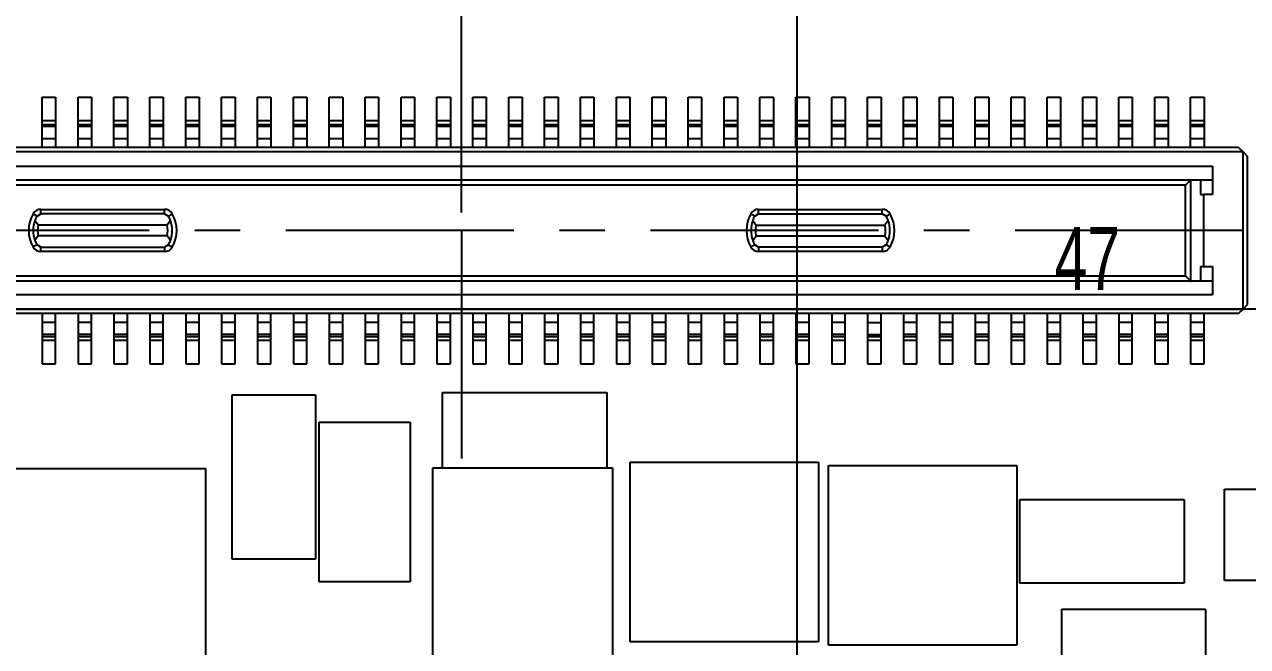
# Model space of a CAD drawing. Extents: x 5 to 415, y 3 to 292.
# Drawn here: x 200.3 to 268.4, y 192.8 to 227.4 of the extents above; entities that cross this region are included whole.
import ezdxf
from ezdxf.enums import TextEntityAlignment as Align

# ---------------------------------------------------------------- set-up
doc = ezdxf.new("R2010")
doc.units = 0
doc.linetypes.add('CENTERX2', pattern=[20.32, 12.7, -2.54, 2.54, -2.54])
doc.layers.get('0').update_dxf_attribs({"linetype": 'CONTINUOUS'})
doc.dimstyles.new('SLDDIMSTYLE2', dxfattribs={"dimtxt": 3.5, "dimasz": 3.302, "dimexe": 0, "dimexo": 0.0625, "dimgap": 0.875, "dimtad": 1, "dimlfac": 0.2, "dimrnd": 1e-09, "dimzin": 12, "dimsah": 1, "dimcen": 0.09, "dimazin": 3, "dimtol": 1, "dimtp": 0.025, "dimtm": 0.025, "dimtfac": 1, "dimtofl": 0, "dimtmove": 0, "dimatfit": 3})
doc.dimstyles.new('SLDDIMSTYLE3', dxfattribs={"dimtxt": 3.5, "dimasz": 3.302, "dimexe": 0, "dimexo": 0.0625, "dimgap": 0.875, "dimtad": 1, "dimlfac": 0.2, "dimrnd": 1e-09, "dimzin": 12, "dimsah": 1, "dimcen": 0.09, "dimazin": 3, "dimtfac": 1, "dimtofl": 0, "dimtmove": 0, "dimatfit": 3})
doc.dimstyles.new('SLDDIMSTYLE4', dxfattribs={"dimtxt": 3.5, "dimasz": 3.302, "dimexe": 0, "dimexo": 0.0625, "dimgap": 0.875, "dimtad": 1, "dimlfac": 0.2, "dimrnd": 1e-09, "dimzin": 4, "dimsah": 1, "dimcen": 0.09, "dimazin": 3, "dimtfac": 1, "dimtofl": 0, "dimtmove": 0, "dimatfit": 3})

# ---------------------------------------------------------------- blocks, each defined once
blk = doc.blocks.new('_D_4')
at = {"color": 7, "linetype": 'CONTINUOUS'}
for p, q in [((224.624, 216.933), (224.624, 239.599)), ((243.329, 129.159), (243.329, 239.599)), ((243.329, 238.599), (224.624, 238.599)), ((243.329, 238.599), (270.342, 238.599))]:
    blk.add_line(p, q, dxfattribs=at)
for points in [[(224.624, 238.599), (227.926, 238.091), (227.926, 239.107)], [(243.329, 238.599), (240.027, 239.107), (240.027, 238.091)]]:
    blk.add_solid(points, dxfattribs=at)
at = {"color": 7, "linetype": 'CONTINUOUS', "width": 0.7}
for s, height, p in [('0.025', 1.75, (264.523, 241.321, 0.5)), ('3.741', 3.5, (250.178, 238.599, 0.5)), ('+', 1.75, (263.109, 241.321, 0.5)), ('0.025', 1.75, (264.523, 239.058, 0.5)), ('-', 1.75, (263.428, 239.058, 0.5))]:
    blk.add_text(s, height=height, dxfattribs=at).set_placement(p, align=Align.BOTTOM_LEFT)
blk = doc.blocks.new('_D_5')
at = {"color": 7, "linetype": 'CONTINUOUS'}
blk.add_line((139.329, 211.574), (374.329, 211.574), dxfattribs=at)
for points in [[(139.329, 211.574), (142.631, 211.066), (142.631, 212.082)], [(374.329, 211.574), (371.027, 212.082), (371.027, 211.066)]]:
    blk.add_solid(points, dxfattribs=at)
at = {"color": 7, "linetype": 'CONTINUOUS', "width": 0.7}
blk.add_text('47', height=3.5, dxfattribs=at).set_placement((257.674, 211.574, 185.318), align=Align.BOTTOM_LEFT)
blk = doc.blocks.new('_D_9')
at = {"color": 7, "linetype": 'CONTINUOUS'}
for p, q in [((150.329, 225.683), (150.329, 255.77)), ((363.829, 94.183), (363.829, 255.77)), ((150.329, 254.77), (363.829, 254.77))]:
    blk.add_line(p, q, dxfattribs=at)
for points in [[(150.329, 254.77), (153.631, 254.262), (153.631, 255.278)], [(363.829, 254.77), (360.527, 255.278), (360.527, 254.262)]]:
    blk.add_solid(points, dxfattribs=at)
at = {"color": 7, "linetype": 'CONTINUOUS', "width": 0.7}
blk.add_text('42.70', height=3.5, dxfattribs=at).set_placement((251.813, 254.77, 185.318), align=Align.BOTTOM_LEFT)
blk = doc.blocks.new('_D_10')
at = {"color": 7, "linetype": 'CONTINUOUS'}
for p, q in [((151.329, 224.683), (182.411, 224.683)), ((181.411, 224.683), (181.411, 93.183)), ((362.829, 93.183), (180.411, 93.183))]:
    blk.add_line(p, q, dxfattribs=at)
for points in [[(181.411, 224.683), (180.903, 221.381), (181.919, 221.381)], [(181.411, 93.183), (181.919, 96.485), (180.903, 96.485)]]:
    blk.add_solid(points, dxfattribs=at)
at = {"color": 7, "linetype": 'CONTINUOUS', "width": 0.7}
blk.add_text('26.30', height=3.5, rotation=90, dxfattribs=at).set_placement((181.411, 154.646, 185.318), align=Align.BOTTOM_LEFT)

msp = doc.modelspace()

# ---------------------------------------------------------------- linework, layer by layer
at = {"color": 7, "linetype": 'CONTINUOUS'}
for p, q in [((201.249, 223.358), (201.999, 223.358)), ((201.249, 222.058), (201.249, 223.358)), ((201.999, 223.358), (201.999, 222.058)), ((203.249, 223.358), (203.999, 223.358)), ((203.249, 222.058), (203.249, 223.358)), ((203.999, 223.358), (203.999, 222.058)), ((205.249, 223.358), (205.999, 223.358)), ((205.249, 222.058), (205.249, 223.358)), ((205.999, 223.358), (205.999, 222.058)), ((207.249, 223.358), (207.999, 223.358)), ((207.249, 222.058), (207.249, 223.358)), ((207.999, 223.358), (207.999, 222.058)), ((209.249, 223.358), (209.999, 223.358)), ((209.249, 222.058), (209.249, 223.358)), ((209.999, 223.358), (209.999, 222.058)), ((211.249, 223.358), (211.999, 223.358)), ((211.249, 222.058), (211.249, 223.358)), ((211.999, 223.358), (211.999, 222.058)), ((213.249, 223.358), (213.999, 223.358)), ((213.249, 222.058), (213.249, 223.358)), ((213.999, 223.358), (213.999, 222.058)), ((215.249, 223.358), (215.999, 223.358)), ((215.249, 222.058), (215.249, 223.358)), ((215.999, 223.358), (215.999, 222.058)), ((217.249, 223.358), (217.999, 223.358)), ((217.249, 222.058), (217.249, 223.358)), ((217.999, 223.358), (217.999, 222.058)), ((219.249, 223.358), (219.999, 223.358)), ((219.249, 222.058), (219.249, 223.358)), ((219.999, 223.358), (219.999, 222.058)), ((221.249, 223.358), (221.999, 223.358)), ((221.249, 222.058), (221.249, 223.358)), ((221.999, 223.358), (221.999, 222.058)), ((223.249, 223.358), (223.999, 223.358)), ((223.249, 222.058), (223.249, 223.358)), ((223.999, 223.358), (223.999, 222.058)), ((225.249, 223.358), (225.999, 223.358)), ((225.249, 222.058), (225.249, 223.358)), ((225.999, 223.358), (225.999, 222.058)), ((227.249, 223.358), (227.999, 223.358)), ((227.249, 222.058), (227.249, 223.358)), ((227.999, 223.358), (227.999, 222.058)), ((229.249, 223.358), (229.999, 223.358)), ((229.249, 222.058), (229.249, 223.358)), ((229.999, 223.358), (229.999, 222.058)), ((231.249, 223.358), (231.999, 223.358)), ((231.249, 222.058), (231.249, 223.358)), ((231.999, 223.358), (231.999, 222.058)), ((233.249, 223.358), (233.999, 223.358)), ((233.249, 222.058), (233.249, 223.358)), ((233.999, 223.358), (233.999, 222.058)), ((235.249, 223.358), (235.999, 223.358)), ((235.249, 222.058), (235.249, 223.358)), ((235.999, 223.358), (235.999, 222.058)), ((237.249, 223.358), (237.999, 223.358)), ((237.249, 222.058), (237.249, 223.358)), ((237.999, 223.358), (237.999, 222.058)), ((239.249, 223.358), (239.999, 223.358)), ((239.249, 222.058), (239.249, 223.358)), ((239.999, 223.358), (239.999, 222.058)), ((241.249, 223.358), (241.999, 223.358)), ((241.249, 222.058), (241.249, 223.358)), ((241.999, 223.358), (241.999, 222.058)), ((243.249, 223.358), (243.999, 223.358)), ((243.249, 222.058), (243.249, 223.358)), ((243.999, 223.358), (243.999, 222.058)), ((245.249, 223.358), (245.999, 223.358)), ((245.249, 222.058), (245.249, 223.358)), ((245.999, 223.358), (245.999, 222.058)), ((247.249, 223.358), (247.999, 223.358)), ((247.249, 222.058), (247.249, 223.358)), ((247.999, 223.358), (247.999, 222.058)), ((249.249, 223.358), (249.999, 223.358)), ((249.249, 222.058), (249.249, 223.358)), ((249.999, 223.358), (249.999, 222.058)), ((251.249, 223.358), (251.999, 223.358)), ((251.249, 222.058), (251.249, 223.358)), ((251.999, 223.358), (251.999, 222.058)), ((253.249, 223.358), (253.999, 223.358)), ((253.249, 222.058), (253.249, 223.358)), ((253.999, 223.358), (253.999, 222.058)), ((255.249, 223.358), (255.999, 223.358)), ((255.249, 222.058), (255.249, 223.358)), ((255.999, 223.358), (255.999, 222.058)), ((257.249, 223.358), (257.999, 223.358)), ((257.249, 222.058), (257.249, 223.358)), ((257.999, 223.358), (257.999, 222.058)), ((259.249, 223.358), (259.999, 223.358)), ((259.249, 222.058), (259.249, 223.358)), ((259.999, 223.358), (259.999, 222.058)), ((261.249, 223.358), (261.999, 223.358)), ((261.249, 222.058), (261.249, 223.358)), ((261.999, 223.358), (261.999, 222.058)), ((263.249, 223.358), (263.999, 223.358)), ((263.249, 222.058), (263.249, 223.358)), ((263.999, 223.358), (263.999, 222.058)), ((265.249, 223.358), (265.999, 223.358)), ((265.249, 222.058), (265.249, 223.358)), ((265.999, 223.358), (265.999, 222.058)), ((201.249, 222.058), (201.999, 222.058)), ((201.249, 221.838), (201.249, 222.058)), ((201.249, 221.838), (201.999, 221.838)), ((201.249, 221.72), (201.249, 221.838)), ((201.249, 221.058), (201.249, 221.72)), ((201.999, 221.72), (201.249, 221.72)), ((201.999, 222.058), (201.999, 221.838)), ((201.999, 221.838), (201.999, 221.72)), ((201.999, 221.72), (201.999, 221.058)), ((203.249, 222.058), (203.999, 222.058)), ((203.249, 221.838), (203.249, 222.058)), ((203.249, 221.838), (203.999, 221.838)), ((203.249, 221.72), (203.249, 221.838)), ((203.999, 221.72), (203.249, 221.72)), ((203.249, 221.058), (203.249, 221.72)), ((203.999, 222.058), (203.999, 221.838)), ((203.999, 221.838), (203.999, 221.72)), ((203.999, 221.72), (203.999, 221.058)), ((205.249, 222.058), (205.999, 222.058)), ((205.249, 221.838), (205.249, 222.058)), ((205.249, 221.838), (205.999, 221.838)), ((205.249, 221.72), (205.249, 221.838)), ((205.249, 221.058), (205.249, 221.72)), ((205.999, 221.72), (205.249, 221.72)), ((205.999, 222.058), (205.999, 221.838)), ((205.999, 221.838), (205.999, 221.72)), ((205.999, 221.72), (205.999, 221.058)), ((207.249, 222.058), (207.999, 222.058)), ((207.249, 221.838), (207.249, 222.058)), ((207.249, 221.838), (207.999, 221.838)), ((207.249, 221.72), (207.249, 221.838)), ((207.999, 221.72), (207.249, 221.72)), ((207.249, 221.058), (207.249, 221.72)), ((207.999, 222.058), (207.999, 221.838)), ((207.999, 221.838), (207.999, 221.72)), ((207.999, 221.72), (207.999, 221.058)), ((209.249, 222.058), (209.999, 222.058)), ((209.249, 221.838), (209.249, 222.058)), ((209.249, 221.838), (209.999, 221.838)), ((209.249, 221.72), (209.249, 221.838)), ((209.999, 221.72), (209.249, 221.72)), ((209.249, 221.058), (209.249, 221.72)), ((209.999, 222.058), (209.999, 221.838)), ((209.999, 221.838), (209.999, 221.72)), ((209.999, 221.72), (209.999, 221.058)), ((211.249, 222.058), (211.999, 222.058)), ((211.249, 221.838), (211.249, 222.058)), ((211.249, 221.838), (211.999, 221.838)), ((211.249, 221.72), (211.249, 221.838)), ((211.249, 221.058), (211.249, 221.72)), ((211.999, 221.72), (211.249, 221.72)), ((211.999, 222.058), (211.999, 221.838)), ((211.999, 221.838), (211.999, 221.72)), ((211.999, 221.72), (211.999, 221.058)), ((213.249, 222.058), (213.999, 222.058)), ((213.249, 221.838), (213.249, 222.058)), ((213.249, 221.838), (213.999, 221.838)), ((213.249, 221.72), (213.249, 221.838)), ((213.999, 221.72), (213.249, 221.72)), ((213.249, 221.058), (213.249, 221.72)), ((213.999, 222.058), (213.999, 221.838)), ((213.999, 221.838), (213.999, 221.72)), ((213.999, 221.72), (213.999, 221.058)), ((215.249, 222.058), (215.999, 222.058)), ((215.249, 221.838), (215.249, 222.058)), ((215.249, 221.838), (215.999, 221.838)), ((215.249, 221.72), (215.249, 221.838)), ((215.249, 221.058), (215.249, 221.72)), ((215.999, 221.72), (215.249, 221.72)), ((215.999, 222.058), (215.999, 221.838)), ((215.999, 221.838), (215.999, 221.72)), ((215.999, 221.72), (215.999, 221.058)), ((217.249, 222.058), (217.999, 222.058)), ((217.249, 221.838), (217.249, 222.058)), ((217.249, 221.838), (217.999, 221.838)), ((217.249, 221.72), (217.249, 221.838)), ((217.999, 221.72), (217.249, 221.72)), ((217.249, 221.058), (217.249, 221.72)), ((217.999, 222.058), (217.999, 221.838)), ((217.999, 221.838), (217.999, 221.72)), ((217.999, 221.72), (217.999, 221.058)), ((219.249, 222.058), (219.999, 222.058)), ((219.249, 221.838), (219.249, 222.058)), ((219.249, 221.838), (219.999, 221.838)), ((219.249, 221.72), (219.249, 221.838)), ((219.249, 221.058), (219.249, 221.72)), ((219.999, 221.72), (219.249, 221.72)), ((219.999, 222.058), (219.999, 221.838)), ((219.999, 221.838), (219.999, 221.72)), ((219.999, 221.72), (219.999, 221.058)), ((221.249, 222.058), (221.999, 222.058)), ((221.249, 221.838), (221.249, 222.058)), ((221.249, 221.838), (221.999, 221.838)), ((221.249, 221.72), (221.249, 221.838)), ((221.249, 221.058), (221.249, 221.72)), ((221.999, 221.72), (221.249, 221.72)), ((221.999, 222.058), (221.999, 221.838)), ((221.999, 221.838), (221.999, 221.72)), ((221.999, 221.72), (221.999, 221.058)), ((223.249, 222.058), (223.999, 222.058)), ((223.249, 221.838), (223.249, 222.058)), ((223.249, 221.838), (223.999, 221.838)), ((223.249, 221.72), (223.249, 221.838)), ((223.249, 221.058), (223.249, 221.72)), ((223.999, 221.72), (223.249, 221.72)), ((223.999, 222.058), (223.999, 221.838)), ((223.999, 221.838), (223.999, 221.72)), ((223.999, 221.72), (223.999, 221.058)), ((225.249, 222.058), (225.999, 222.058)), ((225.249, 221.838), (225.249, 222.058)), ((225.249, 221.838), (225.999, 221.838)), ((225.249, 221.72), (225.249, 221.838)), ((225.249, 221.058), (225.249, 221.72)), ((225.999, 221.72), (225.249, 221.72)), ((225.999, 222.058), (225.999, 221.838)), ((225.999, 221.838), (225.999, 221.72)), ((225.999, 221.72), (225.999, 221.058)), ((227.249, 222.058), (227.999, 222.058)), ((227.249, 221.838), (227.249, 222.058)), ((227.249, 221.838), (227.999, 221.838)), ((227.249, 221.72), (227.249, 221.838)), ((227.249, 221.058), (227.249, 221.72)), ((227.999, 221.72), (227.249, 221.72)), ((227.999, 222.058), (227.999, 221.838)), ((227.999, 221.838), (227.999, 221.72)), ((227.999, 221.72), (227.999, 221.058)), ((229.249, 222.058), (229.999, 222.058)), ((229.249, 221.838), (229.249, 222.058)), ((229.249, 221.838), (229.999, 221.838)), ((229.249, 221.72), (229.249, 221.838)), ((229.999, 221.72), (229.249, 221.72)), ((229.249, 221.058), (229.249, 221.72)), ((229.999, 222.058), (229.999, 221.838)), ((229.999, 221.838), (229.999, 221.72)), ((229.999, 221.72), (229.999, 221.058)), ((231.249, 222.058), (231.999, 222.058)), ((231.249, 221.838), (231.249, 222.058)), ((231.249, 221.838), (231.999, 221.838)), ((231.249, 221.72), (231.249, 221.838)), ((231.249, 221.058), (231.249, 221.72)), ((231.999, 221.72), (231.249, 221.72)), ((231.999, 222.058), (231.999, 221.838)), ((231.999, 221.838), (231.999, 221.72)), ((231.999, 221.72), (231.999, 221.058)), ((233.249, 222.058), (233.999, 222.058)), ((233.249, 221.838), (233.249, 222.058)), ((233.249, 221.838), (233.999, 221.838)), ((233.249, 221.72), (233.249, 221.838)), ((233.249, 221.058), (233.249, 221.72)), ((233.999, 221.72), (233.249, 221.72)), ((233.999, 222.058), (233.999, 221.838)), ((233.999, 221.838), (233.999, 221.72)), ((233.999, 221.72), (233.999, 221.058)), ((235.249, 222.058), (235.999, 222.058)), ((235.249, 221.838), (235.249, 222.058)), ((235.249, 221.838), (235.999, 221.838)), ((235.249, 221.72), (235.249, 221.838)), ((235.249, 221.058), (235.249, 221.72)), ((235.999, 221.72), (235.249, 221.72)), ((235.999, 222.058), (235.999, 221.838)), ((235.999, 221.838), (235.999, 221.72)), ((235.999, 221.72), (235.999, 221.058)), ((237.249, 222.058), (237.999, 222.058)), ((237.249, 221.838), (237.249, 222.058)), ((237.249, 221.838), (237.999, 221.838)), ((237.249, 221.72), (237.249, 221.838)), ((237.999, 221.72), (237.249, 221.72)), ((237.249, 221.058), (237.249, 221.72)), ((237.999, 222.058), (237.999, 221.838)), ((237.999, 221.838), (237.999, 221.72)), ((237.999, 221.72), (237.999, 221.058)), ((239.249, 222.058), (239.999, 222.058)), ((239.249, 221.838), (239.249, 222.058)), ((239.249, 221.838), (239.999, 221.838)), ((239.249, 221.72), (239.249, 221.838)), ((239.999, 221.72), (239.249, 221.72)), ((239.249, 221.058), (239.249, 221.72)), ((239.999, 222.058), (239.999, 221.838)), ((239.999, 221.838), (239.999, 221.72)), ((239.999, 221.72), (239.999, 221.058)), ((241.249, 222.058), (241.999, 222.058)), ((241.249, 221.838), (241.249, 222.058)), ((241.249, 221.838), (241.999, 221.838)), ((241.249, 221.72), (241.249, 221.838)), ((241.999, 221.72), (241.249, 221.72)), ((241.249, 221.058), (241.249, 221.72)), ((241.999, 222.058), (241.999, 221.838)), ((241.999, 221.838), (241.999, 221.72)), ((241.999, 221.72), (241.999, 221.058)), ((243.249, 222.058), (243.999, 222.058)), ((243.249, 221.838), (243.249, 222.058)), ((243.249, 221.838), (243.999, 221.838)), ((243.249, 221.72), (243.249, 221.838)), ((243.999, 221.72), (243.249, 221.72)), ((243.249, 221.058), (243.249, 221.72)), ((243.999, 222.058), (243.999, 221.838)), ((243.999, 221.838), (243.999, 221.72)), ((243.999, 221.72), (243.999, 221.058)), ((245.249, 222.058), (245.999, 222.058)), ((245.249, 221.838), (245.249, 222.058)), ((245.249, 221.838), (245.999, 221.838)), ((245.249, 221.72), (245.249, 221.838)), ((245.999, 221.72), (245.249, 221.72)), ((245.249, 221.058), (245.249, 221.72)), ((245.999, 222.058), (245.999, 221.838)), ((245.999, 221.838), (245.999, 221.72)), ((245.999, 221.72), (245.999, 221.058)), ((247.249, 222.058), (247.999, 222.058)), ((247.249, 221.838), (247.249, 222.058)), ((247.249, 221.838), (247.999, 221.838)), ((247.249, 221.72), (247.249, 221.838)), ((247.999, 221.72), (247.249, 221.72)), ((247.249, 221.058), (247.249, 221.72)), ((247.999, 222.058), (247.999, 221.838)), ((247.999, 221.838), (247.999, 221.72)), ((247.999, 221.72), (247.999, 221.058)), ((249.249, 222.058), (249.999, 222.058)), ((249.249, 221.838), (249.249, 222.058)), ((249.249, 221.838), (249.999, 221.838)), ((249.249, 221.72), (249.249, 221.838)), ((249.999, 221.72), (249.249, 221.72)), ((249.249, 221.058), (249.249, 221.72)), ((249.999, 222.058), (249.999, 221.838)), ((249.999, 221.838), (249.999, 221.72)), ((249.999, 221.72), (249.999, 221.058)), ((251.249, 222.058), (251.999, 222.058)), ((251.249, 221.838), (251.249, 222.058)), ((251.249, 221.838), (251.999, 221.838)), ((251.249, 221.72), (251.249, 221.838)), ((251.999, 221.72), (251.249, 221.72)), ((251.249, 221.058), (251.249, 221.72)), ((251.999, 222.058), (251.999, 221.838)), ((251.999, 221.838), (251.999, 221.72)), ((251.999, 221.72), (251.999, 221.058)), ((253.249, 222.058), (253.999, 222.058)), ((253.249, 221.838), (253.249, 222.058)), ((253.249, 221.838), (253.999, 221.838)), ((253.249, 221.72), (253.249, 221.838)), ((253.999, 221.72), (253.249, 221.72)), ((253.249, 221.058), (253.249, 221.72)), ((253.999, 222.058), (253.999, 221.838)), ((253.999, 221.838), (253.999, 221.72)), ((253.999, 221.72), (253.999, 221.058)), ((255.249, 222.058), (255.999, 222.058)), ((255.249, 221.838), (255.249, 222.058)), ((255.249, 221.838), (255.999, 221.838)), ((255.249, 221.72), (255.249, 221.838)), ((255.999, 221.72), (255.249, 221.72)), ((255.249, 221.058), (255.249, 221.72)), ((255.999, 222.058), (255.999, 221.838)), ((255.999, 221.838), (255.999, 221.72)), ((255.999, 221.72), (255.999, 221.058)), ((257.249, 222.058), (257.999, 222.058)), ((257.249, 221.838), (257.249, 222.058)), ((257.249, 221.838), (257.999, 221.838)), ((257.249, 221.72), (257.249, 221.838)), ((257.999, 221.72), (257.249, 221.72)), ((257.249, 221.058), (257.249, 221.72)), ((257.999, 222.058), (257.999, 221.838)), ((257.999, 221.838), (257.999, 221.72)), ((257.999, 221.72), (257.999, 221.058)), ((259.249, 222.058), (259.999, 222.058)), ((259.249, 221.838), (259.249, 222.058)), ((259.249, 221.838), (259.999, 221.838)), ((259.249, 221.72), (259.249, 221.838)), ((259.249, 221.058), (259.249, 221.72)), ((259.999, 221.72), (259.249, 221.72)), ((259.999, 222.058), (259.999, 221.838)), ((259.999, 221.838), (259.999, 221.72)), ((259.999, 221.72), (259.999, 221.058)), ((261.249, 222.058), (261.999, 222.058)), ((261.249, 221.838), (261.249, 222.058)), ((261.249, 221.838), (261.999, 221.838)), ((261.249, 221.72), (261.249, 221.838)), ((261.999, 221.72), (261.249, 221.72)), ((261.249, 221.058), (261.249, 221.72)), ((261.999, 222.058), (261.999, 221.838)), ((261.999, 221.838), (261.999, 221.72)), ((261.999, 221.72), (261.999, 221.058)), ((263.249, 222.058), (263.999, 222.058)), ((263.249, 221.838), (263.249, 222.058)), ((263.249, 221.838), (263.999, 221.838)), ((263.249, 221.72), (263.249, 221.838)), ((263.999, 221.72), (263.249, 221.72)), ((263.249, 221.058), (263.249, 221.72)), ((263.999, 222.058), (263.999, 221.838)), ((263.999, 221.838), (263.999, 221.72)), ((263.999, 221.72), (263.999, 221.058)), ((265.249, 222.058), (265.999, 222.058)), ((265.249, 221.838), (265.249, 222.058)), ((265.249, 221.838), (265.999, 221.838)), ((265.249, 221.72), (265.249, 221.838)), ((265.999, 221.72), (265.249, 221.72)), ((265.249, 221.058), (265.249, 221.72)), ((265.999, 222.058), (265.999, 221.838)), ((265.999, 221.838), (265.999, 221.72)), ((265.999, 221.72), (265.999, 221.058)), ((201.249, 220.558), (201.249, 221.058)), ((201.249, 221.058), (201.999, 221.058)), ((201.999, 221.058), (201.999, 220.558)), ((203.249, 221.058), (203.999, 221.058)), ((203.249, 220.558), (203.249, 221.058)), ((203.999, 221.058), (203.999, 220.558)), ((205.249, 221.058), (205.999, 221.058)), ((205.249, 220.558), (205.249, 221.058)), ((205.999, 221.058), (205.999, 220.558)), ((207.249, 221.058), (207.999, 221.058)), ((207.249, 220.558), (207.249, 221.058)), ((207.999, 221.058), (207.999, 220.558)), ((209.249, 221.058), (209.999, 221.058)), ((209.249, 220.558), (209.249, 221.058)), ((209.999, 221.058), (209.999, 220.558)), ((211.249, 221.058), (211.999, 221.058)), ((211.249, 220.558), (211.249, 221.058)), ((211.999, 221.058), (211.999, 220.558)), ((213.249, 221.058), (213.999, 221.058)), ((213.249, 220.558), (213.249, 221.058)), ((213.999, 221.058), (213.999, 220.558)), ((215.249, 221.058), (215.999, 221.058)), ((215.249, 220.558), (215.249, 221.058)), ((215.999, 221.058), (215.999, 220.558)), ((217.249, 220.558), (217.249, 221.058)), ((217.249, 221.058), (217.999, 221.058)), ((217.999, 221.058), (217.999, 220.558)), ((219.249, 221.058), (219.999, 221.058)), ((219.249, 220.558), (219.249, 221.058)), ((219.999, 221.058), (219.999, 220.558)), ((221.249, 221.058), (221.999, 221.058)), ((221.249, 220.558), (221.249, 221.058)), ((221.999, 221.058), (221.999, 220.558)), ((223.249, 221.058), (223.999, 221.058)), ((223.249, 220.558), (223.249, 221.058)), ((223.999, 221.058), (223.999, 220.558)), ((225.249, 221.058), (225.999, 221.058)), ((225.249, 220.558), (225.249, 221.058)), ((225.999, 221.058), (225.999, 220.558)), ((227.249, 221.058), (227.999, 221.058)), ((227.249, 220.558), (227.249, 221.058)), ((227.999, 221.058), (227.999, 220.558)), ((229.249, 221.058), (229.999, 221.058)), ((229.249, 220.558), (229.249, 221.058)), ((229.999, 221.058), (229.999, 220.558)), ((231.249, 220.558), (231.249, 221.058)), ((231.249, 221.058), (231.999, 221.058)), ((231.999, 221.058), (231.999, 220.558)), ((233.249, 221.058), (233.999, 221.058)), ((233.249, 220.558), (233.249, 221.058)), ((233.999, 221.058), (233.999, 220.558)), ((235.249, 221.058), (235.999, 221.058)), ((235.249, 220.558), (235.249, 221.058)), ((235.999, 221.058), (235.999, 220.558)), ((237.249, 221.058), (237.999, 221.058)), ((237.249, 220.558), (237.249, 221.058)), ((237.999, 221.058), (237.999, 220.558)), ((239.249, 221.058), (239.999, 221.058)), ((239.249, 220.558), (239.249, 221.058)), ((239.999, 221.058), (239.999, 220.558)), ((241.249, 221.058), (241.999, 221.058)), ((241.249, 220.558), (241.249, 221.058)), ((241.999, 221.058), (241.999, 220.558)), ((243.249, 221.058), (243.999, 221.058)), ((243.249, 220.558), (243.249, 221.058)), ((243.999, 221.058), (243.999, 220.558)), ((245.249, 221.058), (245.999, 221.058)), ((245.249, 220.558), (245.249, 221.058)), ((245.999, 221.058), (245.999, 220.558)), ((247.249, 221.058), (247.999, 221.058)), ((247.249, 220.558), (247.249, 221.058)), ((247.999, 221.058), (247.999, 220.558)), ((249.249, 221.058), (249.999, 221.058)), ((249.249, 220.558), (249.249, 221.058)), ((249.999, 221.058), (249.999, 220.558)), ((251.249, 221.058), (251.999, 221.058)), ((251.249, 220.558), (251.249, 221.058)), ((251.999, 221.058), (251.999, 220.558)), ((253.249, 221.058), (253.999, 221.058)), ((253.249, 220.558), (253.249, 221.058)), ((253.999, 221.058), (253.999, 220.558)), ((255.249, 221.058), (255.999, 221.058)), ((255.249, 220.558), (255.249, 221.058)), ((255.999, 221.058), (255.999, 220.558)), ((257.249, 221.058), (257.999, 221.058)), ((257.249, 220.558), (257.249, 221.058)), ((257.999, 221.058), (257.999, 220.558)), ((259.249, 221.058), (259.999, 221.058)), ((259.249, 220.558), (259.249, 221.058)), ((259.999, 221.058), (259.999, 220.558)), ((261.249, 221.058), (261.999, 221.058)), ((261.249, 220.558), (261.249, 221.058)), ((261.999, 221.058), (261.999, 220.558)), ((263.249, 221.058), (263.999, 221.058)), ((263.249, 220.558), (263.249, 221.058)), ((263.999, 221.058), (263.999, 220.558)), ((265.249, 221.058), (265.999, 221.058)), ((265.249, 220.558), (265.249, 221.058)), ((265.999, 221.058), (265.999, 220.558)), ((268.174, 220.308), (181.074, 220.308)), ((267.924, 220.558), (181.324, 220.558)), ((267.924, 220.558), (268.174, 220.308)), ((268.174, 211.558), (268.174, 220.308)), ((268.174, 220.308), (268.424, 220.058)), ((182.774, 219.508), (266.474, 219.508)), ((266.474, 219.508), (266.474, 217.933)), ((268.424, 211.808), (268.424, 220.058)), ((182.774, 218.758), (266.474, 218.758)), ((264.972, 218.458), (184.276, 218.458)), ((265.268, 218.754), (264.972, 218.458)), ((264.972, 213.408), (264.972, 218.458)), ((265.277, 218.758), (265.268, 218.754)), ((265.268, 213.113), (265.268, 218.754)), ((265.8, 218.758), (265.8, 217.933)), ((265.8, 217.933), (265.974, 217.933)), ((265.974, 217.933), (265.974, 213.933)), ((266.474, 217.933), (265.974, 217.933)), ((200.964, 216.733), (201.18, 216.858)), ((201.18, 216.858), (201.18, 217.108)), ((201.18, 217.108), (208.068, 217.108)), ((208.068, 216.858), (201.18, 216.858)), ((208.068, 216.858), (208.068, 217.108)), ((208.068, 216.858), (208.285, 216.733)), ((240.964, 216.733), (241.18, 216.858)), ((241.18, 216.858), (241.18, 217.108)), ((241.18, 217.108), (248.068, 217.108)), ((241.18, 216.858), (248.068, 216.858)), ((248.068, 216.858), (248.068, 217.108)), ((248.285, 216.733), (248.068, 216.858)), ((201.033, 216.233), (200.847, 216.483)), ((208.215, 216.233), (201.033, 216.233)), ((208.402, 216.483), (208.215, 216.233)), ((240.847, 216.483), (241.033, 216.233)), ((241.033, 216.233), (248.215, 216.233)), ((248.402, 216.483), (248.215, 216.233)), ((201.033, 215.633), (200.847, 215.383)), ((208.215, 215.633), (201.033, 215.633)), ((208.402, 215.383), (208.215, 215.633)), ((240.847, 215.383), (241.033, 215.633)), ((241.033, 215.633), (248.215, 215.633)), ((248.215, 215.633), (248.402, 215.383)), ((201.18, 215.008), (200.964, 215.133)), ((201.18, 215.008), (208.068, 215.008)), ((201.18, 214.758), (201.18, 215.008)), ((208.068, 214.758), (201.18, 214.758)), ((208.285, 215.133), (208.068, 215.008)), ((208.068, 215.008), (208.068, 214.758)), ((241.18, 215.008), (240.964, 215.133)), ((248.068, 215.008), (241.18, 215.008)), ((241.18, 215.008), (241.18, 214.758)), ((248.068, 214.758), (241.18, 214.758)), ((248.285, 215.133), (248.068, 215.008)), ((248.068, 215.008), (248.068, 214.758)), ((184.276, 213.408), (264.972, 213.408)), ((264.972, 213.408), (265.268, 213.113)), ((265.8, 213.933), (265.974, 213.933)), ((265.8, 213.933), (265.8, 213.108)), ((265.974, 213.933), (266.474, 213.933)), ((266.474, 213.933), (266.474, 212.358)), ((266.474, 213.108), (182.774, 213.108)), ((265.268, 213.113), (265.277, 213.108)), ((266.474, 212.358), (182.774, 212.358)), ((181.074, 211.558), (268.174, 211.558)), ((267.924, 211.308), (181.324, 211.308)), ((201.249, 211.308), (201.249, 210.808)), ((201.999, 210.808), (201.999, 211.308)), ((203.249, 211.308), (203.249, 210.808)), ((203.999, 210.808), (203.999, 211.308)), ((205.249, 211.308), (205.249, 210.808)), ((205.999, 210.808), (205.999, 211.308)), ((207.249, 211.308), (207.249, 210.808)), ((207.999, 210.808), (207.999, 211.308)), ((209.249, 211.308), (209.249, 210.808)), ((209.999, 210.808), (209.999, 211.308)), ((211.249, 211.308), (211.249, 210.808)), ((211.999, 210.808), (211.999, 211.308)), ((213.249, 211.308), (213.249, 210.808)), ((213.999, 210.808), (213.999, 211.308)), ((215.249, 211.308), (215.249, 210.808)), ((215.999, 210.808), (215.999, 211.308)), ((217.249, 211.308), (217.249, 210.808)), ((217.999, 210.808), (217.999, 211.308)), ((219.249, 211.308), (219.249, 210.808)), ((219.999, 210.808), (219.999, 211.308)), ((221.249, 211.308), (221.249, 210.808)), ((221.999, 210.808), (221.999, 211.308)), ((223.249, 211.308), (223.249, 210.808)), ((223.999, 210.808), (223.999, 211.308)), ((225.249, 211.308), (225.249, 210.808)), ((225.999, 210.808), (225.999, 211.308)), ((227.249, 211.308), (227.249, 210.808)), ((227.999, 210.808), (227.999, 211.308)), ((229.249, 211.308), (229.249, 210.808)), ((229.999, 210.808), (229.999, 211.308)), ((231.249, 211.308), (231.249, 210.808)), ((231.999, 210.808), (231.999, 211.308)), ((233.249, 211.308), (233.249, 210.808)), ((233.999, 210.808), (233.999, 211.308)), ((235.249, 211.308), (235.249, 210.808)), ((235.999, 210.808), (235.999, 211.308)), ((237.249, 211.308), (237.249, 210.808)), ((237.999, 210.808), (237.999, 211.308)), ((239.249, 211.308), (239.249, 210.808)), ((239.999, 210.808), (239.999, 211.308)), ((241.249, 211.308), (241.249, 210.808)), ((241.999, 210.808), (241.999, 211.308)), ((243.249, 211.308), (243.249, 210.808)), ((243.999, 210.808), (243.999, 211.308)), ((245.249, 211.308), (245.249, 210.808)), ((245.999, 210.808), (245.999, 211.308)), ((247.249, 211.308), (247.249, 210.808)), ((247.999, 210.808), (247.999, 211.308)), ((249.249, 211.308), (249.249, 210.808)), ((249.999, 210.808), (249.999, 211.308)), ((251.249, 211.308), (251.249, 210.808)), ((251.999, 210.808), (251.999, 211.308)), ((253.249, 211.308), (253.249, 210.808)), ((253.999, 210.808), (253.999, 211.308)), ((255.249, 211.308), (255.249, 210.808)), ((255.999, 210.808), (255.999, 211.308)), ((257.249, 211.308), (257.249, 210.808)), ((257.999, 210.808), (257.999, 211.308)), ((259.249, 211.308), (259.249, 210.808)), ((259.999, 210.808), (259.999, 211.308)), ((261.249, 211.308), (261.249, 210.808)), ((261.999, 210.808), (261.999, 211.308)), ((263.249, 211.308), (263.249, 210.808)), ((263.999, 210.808), (263.999, 211.308)), ((265.249, 211.308), (265.249, 210.808)), ((265.999, 210.808), (265.999, 211.308)), ((267.924, 211.308), (268.174, 211.558)), ((268.174, 211.558), (268.424, 211.808)), ((201.249, 210.808), (201.249, 210.147)), ((201.999, 210.808), (201.249, 210.808)), ((201.999, 210.147), (201.999, 210.808)), ((203.999, 210.808), (203.249, 210.808)), ((203.249, 210.808), (203.249, 210.147)), ((203.999, 210.147), (203.999, 210.808)), ((205.999, 210.808), (205.249, 210.808)), ((205.249, 210.808), (205.249, 210.147)), ((205.999, 210.147), (205.999, 210.808)), ((207.249, 210.808), (207.249, 210.147)), ((207.999, 210.808), (207.249, 210.808)), ((207.999, 210.147), (207.999, 210.808)), ((209.249, 210.808), (209.249, 210.147)), ((209.999, 210.808), (209.249, 210.808)), ((209.999, 210.147), (209.999, 210.808)), ((211.999, 210.808), (211.249, 210.808)), ((211.249, 210.808), (211.249, 210.147)), ((211.999, 210.147), (211.999, 210.808)), ((213.999, 210.808), (213.249, 210.808)), ((213.249, 210.808), (213.249, 210.147)), ((213.999, 210.147), (213.999, 210.808)), ((215.999, 210.808), (215.249, 210.808)), ((215.249, 210.808), (215.249, 210.147)), ((215.999, 210.147), (215.999, 210.808)), ((217.999, 210.808), (217.249, 210.808)), ((217.249, 210.808), (217.249, 210.147)), ((217.999, 210.147), (217.999, 210.808)), ((219.249, 210.808), (219.249, 210.147)), ((219.999, 210.808), (219.249, 210.808)), ((219.999, 210.147), (219.999, 210.808)), ((221.999, 210.808), (221.249, 210.808)), ((221.249, 210.808), (221.249, 210.147)), ((221.999, 210.147), (221.999, 210.808)), ((223.249, 210.808), (223.249, 210.147)), ((223.999, 210.808), (223.249, 210.808)), ((223.999, 210.147), (223.999, 210.808)), ((225.249, 210.808), (225.249, 210.147)), ((225.999, 210.808), (225.249, 210.808)), ((225.999, 210.147), (225.999, 210.808)), ((227.999, 210.808), (227.249, 210.808)), ((227.249, 210.808), (227.249, 210.147)), ((227.999, 210.147), (227.999, 210.808)), ((229.999, 210.808), (229.249, 210.808)), ((229.249, 210.808), (229.249, 210.147)), ((229.999, 210.147), (229.999, 210.808)), ((231.249, 210.808), (231.249, 210.147)), ((231.999, 210.808), (231.249, 210.808)), ((231.999, 210.147), (231.999, 210.808)), ((233.999, 210.808), (233.249, 210.808)), ((233.249, 210.808), (233.249, 210.147)), ((233.999, 210.147), (233.999, 210.808)), ((235.249, 210.808), (235.249, 210.147)), ((235.999, 210.808), (235.249, 210.808)), ((235.999, 210.147), (235.999, 210.808)), ((237.999, 210.808), (237.249, 210.808)), ((237.249, 210.808), (237.249, 210.147)), ((237.999, 210.147), (237.999, 210.808)), ((239.249, 210.808), (239.249, 210.147)), ((239.999, 210.808), (239.249, 210.808)), ((239.999, 210.147), (239.999, 210.808)), ((241.249, 210.808), (241.249, 210.147)), ((241.999, 210.808), (241.249, 210.808)), ((241.999, 210.147), (241.999, 210.808)), ((243.249, 210.808), (243.249, 210.147)), ((243.999, 210.808), (243.249, 210.808)), ((243.999, 210.147), (243.999, 210.808)), ((245.999, 210.808), (245.249, 210.808)), ((245.249, 210.808), (245.249, 210.147)), ((245.999, 210.147), (245.999, 210.808)), ((247.249, 210.808), (247.249, 210.147)), ((247.249, 210.808), (247.999, 210.808)), ((247.999, 210.147), (247.999, 210.808)), ((249.999, 210.808), (249.249, 210.808)), ((249.249, 210.808), (249.249, 210.147)), ((249.999, 210.147), (249.999, 210.808)), ((251.999, 210.808), (251.249, 210.808)), ((251.249, 210.808), (251.249, 210.147)), ((251.999, 210.147), (251.999, 210.808)), ((253.249, 210.808), (253.249, 210.147)), ((253.999, 210.808), (253.249, 210.808)), ((253.999, 210.147), (253.999, 210.808)), ((255.249, 210.808), (255.249, 210.147)), ((255.999, 210.808), (255.249, 210.808)), ((255.999, 210.147), (255.999, 210.808)), ((257.999, 210.808), (257.249, 210.808)), ((257.249, 210.808), (257.249, 210.147)), ((257.999, 210.147), (257.999, 210.808)), ((259.249, 210.808), (259.249, 210.147)), ((259.999, 210.808), (259.249, 210.808)), ((259.999, 210.147), (259.999, 210.808)), ((261.249, 210.808), (261.249, 210.147)), ((261.999, 210.808), (261.249, 210.808)), ((261.999, 210.147), (261.999, 210.808)), ((263.999, 210.808), (263.249, 210.808)), ((263.249, 210.808), (263.249, 210.147)), ((263.999, 210.147), (263.999, 210.808)), ((265.249, 210.808), (265.249, 210.147)), ((265.999, 210.808), (265.249, 210.808)), ((265.999, 210.147), (265.999, 210.808)), ((201.999, 210.147), (201.249, 210.147)), ((201.249, 210.147), (201.249, 210.029)), ((201.249, 210.029), (201.999, 210.029)), ((201.249, 210.029), (201.249, 209.808)), ((201.999, 210.029), (201.999, 210.147)), ((201.999, 209.808), (201.999, 210.029)), ((203.999, 210.147), (203.249, 210.147)), ((203.249, 210.147), (203.249, 210.029)), ((203.249, 210.029), (203.999, 210.029)), ((203.249, 210.029), (203.249, 209.808)), ((203.999, 210.029), (203.999, 210.147)), ((203.999, 209.808), (203.999, 210.029)), ((205.999, 210.147), (205.249, 210.147)), ((205.249, 210.147), (205.249, 210.029)), ((205.249, 210.029), (205.999, 210.029)), ((205.249, 210.029), (205.249, 209.808)), ((205.999, 210.029), (205.999, 210.147)), ((205.999, 209.808), (205.999, 210.029)), ((207.999, 210.147), (207.249, 210.147)), ((207.249, 210.147), (207.249, 210.029)), ((207.249, 210.029), (207.999, 210.029)), ((207.249, 210.029), (207.249, 209.808)), ((207.999, 210.029), (207.999, 210.147)), ((207.999, 209.808), (207.999, 210.029)), ((209.999, 210.147), (209.249, 210.147)), ((209.249, 210.147), (209.249, 210.029)), ((209.249, 210.029), (209.999, 210.029)), ((209.249, 210.029), (209.249, 209.808)), ((209.999, 210.029), (209.999, 210.147)), ((209.999, 209.808), (209.999, 210.029)), ((211.999, 210.147), (211.249, 210.147)), ((211.249, 210.147), (211.249, 210.029)), ((211.249, 210.029), (211.999, 210.029)), ((211.249, 210.029), (211.249, 209.808)), ((211.999, 210.029), (211.999, 210.147)), ((211.999, 209.808), (211.999, 210.029)), ((213.999, 210.147), (213.249, 210.147)), ((213.249, 210.147), (213.249, 210.029)), ((213.249, 210.029), (213.999, 210.029)), ((213.249, 210.029), (213.249, 209.808)), ((213.999, 210.029), (213.999, 210.147)), ((213.999, 209.808), (213.999, 210.029)), ((215.999, 210.147), (215.249, 210.147)), ((215.249, 210.147), (215.249, 210.029)), ((215.249, 210.029), (215.999, 210.029)), ((215.249, 210.029), (215.249, 209.808)), ((215.999, 210.029), (215.999, 210.147)), ((215.999, 209.808), (215.999, 210.029)), ((217.999, 210.147), (217.249, 210.147)), ((217.249, 210.147), (217.249, 210.029)), ((217.249, 210.029), (217.999, 210.029)), ((217.249, 210.029), (217.249, 209.808)), ((217.999, 210.029), (217.999, 210.147)), ((217.999, 209.808), (217.999, 210.029)), ((219.999, 210.147), (219.249, 210.147)), ((219.249, 210.147), (219.249, 210.029)), ((219.249, 210.029), (219.999, 210.029)), ((219.249, 210.029), (219.249, 209.808)), ((219.999, 210.029), (219.999, 210.147)), ((219.999, 209.808), (219.999, 210.029)), ((221.999, 210.147), (221.249, 210.147)), ((221.249, 210.147), (221.249, 210.029)), ((221.249, 210.029), (221.999, 210.029)), ((221.249, 210.029), (221.249, 209.808)), ((221.999, 210.029), (221.999, 210.147)), ((221.999, 209.808), (221.999, 210.029)), ((223.999, 210.147), (223.249, 210.147)), ((223.249, 210.147), (223.249, 210.029)), ((223.249, 210.029), (223.999, 210.029)), ((223.249, 210.029), (223.249, 209.808)), ((223.999, 210.029), (223.999, 210.147)), ((223.999, 209.808), (223.999, 210.029)), ((225.999, 210.147), (225.249, 210.147)), ((225.249, 210.147), (225.249, 210.029)), ((225.249, 210.029), (225.999, 210.029)), ((225.249, 210.029), (225.249, 209.808)), ((225.999, 210.029), (225.999, 210.147)), ((225.999, 209.808), (225.999, 210.029)), ((227.999, 210.147), (227.249, 210.147)), ((227.249, 210.147), (227.249, 210.029)), ((227.249, 210.029), (227.999, 210.029)), ((227.249, 210.029), (227.249, 209.808)), ((227.999, 210.029), (227.999, 210.147)), ((227.999, 209.808), (227.999, 210.029)), ((229.999, 210.147), (229.249, 210.147)), ((229.249, 210.147), (229.249, 210.029)), ((229.249, 210.029), (229.999, 210.029)), ((229.249, 210.029), (229.249, 209.808)), ((229.999, 210.029), (229.999, 210.147)), ((229.999, 209.808), (229.999, 210.029)), ((231.999, 210.147), (231.249, 210.147)), ((231.249, 210.147), (231.249, 210.029)), ((231.249, 210.029), (231.999, 210.029)), ((231.249, 210.029), (231.249, 209.808)), ((231.999, 210.029), (231.999, 210.147)), ((231.999, 209.808), (231.999, 210.029)), ((233.999, 210.147), (233.249, 210.147)), ((233.249, 210.147), (233.249, 210.029)), ((233.249, 210.029), (233.999, 210.029)), ((233.249, 210.029), (233.249, 209.808)), ((233.999, 210.029), (233.999, 210.147)), ((233.999, 209.808), (233.999, 210.029)), ((235.999, 210.147), (235.249, 210.147)), ((235.249, 210.147), (235.249, 210.029)), ((235.249, 210.029), (235.999, 210.029)), ((235.249, 210.029), (235.249, 209.808)), ((235.999, 210.029), (235.999, 210.147)), ((235.999, 209.808), (235.999, 210.029)), ((237.999, 210.147), (237.249, 210.147)), ((237.249, 210.147), (237.249, 210.029)), ((237.249, 210.029), (237.999, 210.029)), ((237.249, 210.029), (237.249, 209.808)), ((237.999, 210.029), (237.999, 210.147)), ((237.999, 209.808), (237.999, 210.029)), ((239.999, 210.147), (239.249, 210.147)), ((239.249, 210.147), (239.249, 210.029)), ((239.249, 210.029), (239.999, 210.029)), ((239.249, 210.029), (239.249, 209.808)), ((239.999, 210.029), (239.999, 210.147)), ((239.999, 209.808), (239.999, 210.029)), ((241.999, 210.147), (241.249, 210.147)), ((241.249, 210.147), (241.249, 210.029)), ((241.249, 210.029), (241.999, 210.029)), ((241.249, 210.029), (241.249, 209.808)), ((241.999, 210.029), (241.999, 210.147)), ((241.999, 209.808), (241.999, 210.029)), ((243.999, 210.147), (243.249, 210.147)), ((243.249, 210.147), (243.249, 210.029)), ((243.249, 210.029), (243.999, 210.029)), ((243.249, 210.029), (243.249, 209.808)), ((243.999, 210.029), (243.999, 210.147)), ((243.999, 209.808), (243.999, 210.029)), ((245.999, 210.147), (245.249, 210.147)), ((245.249, 210.147), (245.249, 210.029)), ((245.249, 210.029), (245.999, 210.029)), ((245.249, 210.029), (245.249, 209.808)), ((245.999, 210.029), (245.999, 210.147)), ((245.999, 209.808), (245.999, 210.029)), ((247.249, 210.147), (247.999, 210.147)), ((247.249, 210.147), (247.249, 210.029)), ((247.249, 210.029), (247.999, 210.029)), ((247.249, 210.029), (247.249, 209.808)), ((247.999, 210.029), (247.999, 210.147)), ((247.999, 209.808), (247.999, 210.029)), ((249.999, 210.147), (249.249, 210.147)), ((249.249, 210.147), (249.249, 210.029)), ((249.249, 210.029), (249.999, 210.029)), ((249.249, 210.029), (249.249, 209.808)), ((249.999, 210.029), (249.999, 210.147)), ((249.999, 209.808), (249.999, 210.029)), ((251.999, 210.147), (251.249, 210.147)), ((251.249, 210.147), (251.249, 210.029)), ((251.249, 210.029), (251.999, 210.029)), ((251.249, 210.029), (251.249, 209.808)), ((251.999, 210.029), (251.999, 210.147)), ((251.999, 209.808), (251.999, 210.029)), ((253.999, 210.147), (253.249, 210.147)), ((253.249, 210.147), (253.249, 210.029)), ((253.249, 210.029), (253.999, 210.029)), ((253.249, 210.029), (253.249, 209.808)), ((253.999, 210.029), (253.999, 210.147)), ((253.999, 209.808), (253.999, 210.029)), ((255.999, 210.147), (255.249, 210.147)), ((255.249, 210.147), (255.249, 210.029)), ((255.249, 210.029), (255.999, 210.029)), ((255.249, 210.029), (255.249, 209.808)), ((255.999, 210.029), (255.999, 210.147)), ((255.999, 209.808), (255.999, 210.029)), ((257.999, 210.147), (257.249, 210.147)), ((257.249, 210.147), (257.249, 210.029)), ((257.249, 210.029), (257.999, 210.029)), ((257.249, 210.029), (257.249, 209.808)), ((257.999, 210.029), (257.999, 210.147)), ((257.999, 209.808), (257.999, 210.029)), ((259.999, 210.147), (259.249, 210.147)), ((259.249, 210.147), (259.249, 210.029)), ((259.249, 210.029), (259.999, 210.029)), ((259.249, 210.029), (259.249, 209.808)), ((259.999, 210.029), (259.999, 210.147)), ((259.999, 209.808), (259.999, 210.029)), ((261.999, 210.147), (261.249, 210.147)), ((261.249, 210.147), (261.249, 210.029)), ((261.249, 210.029), (261.999, 210.029)), ((261.249, 210.029), (261.249, 209.808)), ((261.999, 210.029), (261.999, 210.147)), ((261.999, 209.808), (261.999, 210.029)), ((263.999, 210.147), (263.249, 210.147)), ((263.249, 210.147), (263.249, 210.029)), ((263.249, 210.029), (263.999, 210.029)), ((263.249, 210.029), (263.249, 209.808)), ((263.999, 210.029), (263.999, 210.147)), ((263.999, 209.808), (263.999, 210.029)), ((265.999, 210.147), (265.249, 210.147)), ((265.249, 210.147), (265.249, 210.029)), ((265.249, 210.029), (265.999, 210.029)), ((265.249, 210.029), (265.249, 209.808)), ((265.999, 210.029), (265.999, 210.147)), ((265.999, 209.808), (265.999, 210.029)), ((201.999, 209.808), (201.249, 209.808)), ((201.249, 209.808), (201.249, 208.508)), ((201.999, 208.508), (201.999, 209.808)), ((203.999, 209.808), (203.249, 209.808)), ((203.249, 209.808), (203.249, 208.508)), ((203.999, 208.508), (203.999, 209.808)), ((205.999, 209.808), (205.249, 209.808)), ((205.249, 209.808), (205.249, 208.508)), ((205.999, 208.508), (205.999, 209.808)), ((207.999, 209.808), (207.249, 209.808)), ((207.249, 209.808), (207.249, 208.508)), ((207.999, 208.508), (207.999, 209.808)), ((209.999, 209.808), (209.249, 209.808)), ((209.249, 209.808), (209.249, 208.508)), ((209.999, 208.508), (209.999, 209.808)), ((211.999, 209.808), (211.249, 209.808)), ((211.249, 209.808), (211.249, 208.508)), ((211.999, 208.508), (211.999, 209.808)), ((213.999, 209.808), (213.249, 209.808)), ((213.249, 209.808), (213.249, 208.508)), ((213.999, 208.508), (213.999, 209.808)), ((215.999, 209.808), (215.249, 209.808)), ((215.249, 209.808), (215.249, 208.508)), ((215.999, 208.508), (215.999, 209.808)), ((217.999, 209.808), (217.249, 209.808)), ((217.249, 209.808), (217.249, 208.508)), ((217.999, 208.508), (217.999, 209.808)), ((219.999, 209.808), (219.249, 209.808)), ((219.249, 209.808), (219.249, 208.508)), ((219.999, 208.508), (219.999, 209.808)), ((221.999, 209.808), (221.249, 209.808)), ((221.249, 209.808), (221.249, 208.508)), ((221.999, 208.508), (221.999, 209.808)), ((223.999, 209.808), (223.249, 209.808)), ((223.249, 209.808), (223.249, 208.508)), ((223.999, 208.508), (223.999, 209.808)), ((225.999, 209.808), (225.249, 209.808)), ((225.249, 209.808), (225.249, 208.508)), ((225.999, 208.508), (225.999, 209.808)), ((227.999, 209.808), (227.249, 209.808)), ((227.249, 209.808), (227.249, 208.508)), ((227.999, 208.508), (227.999, 209.808)), ((229.999, 209.808), (229.249, 209.808)), ((229.249, 209.808), (229.249, 208.508)), ((229.999, 208.508), (229.999, 209.808)), ((231.999, 209.808), (231.249, 209.808)), ((231.249, 209.808), (231.249, 208.508)), ((231.999, 208.508), (231.999, 209.808)), ((233.999, 209.808), (233.249, 209.808)), ((233.249, 209.808), (233.249, 208.508)), ((233.999, 208.508), (233.999, 209.808)), ((235.999, 209.808), (235.249, 209.808)), ((235.249, 209.808), (235.249, 208.508)), ((235.999, 208.508), (235.999, 209.808)), ((237.999, 209.808), (237.249, 209.808)), ((237.249, 209.808), (237.249, 208.508)), ((237.999, 208.508), (237.999, 209.808)), ((239.999, 209.808), (239.249, 209.808)), ((239.249, 209.808), (239.249, 208.508)), ((239.999, 208.508), (239.999, 209.808)), ((241.999, 209.808), (241.249, 209.808)), ((241.249, 209.808), (241.249, 208.508)), ((241.999, 208.508), (241.999, 209.808)), ((243.999, 209.808), (243.249, 209.808)), ((243.249, 209.808), (243.249, 208.508)), ((243.999, 208.508), (243.999, 209.808)), ((245.999, 209.808), (245.249, 209.808)), ((245.249, 209.808), (245.249, 208.508)), ((245.999, 208.508), (245.999, 209.808)), ((247.999, 209.808), (247.249, 209.808)), ((247.249, 209.808), (247.249, 208.508)), ((247.999, 208.508), (247.999, 209.808)), ((249.999, 209.808), (249.249, 209.808)), ((249.249, 209.808), (249.249, 208.508)), ((249.999, 208.508), (249.999, 209.808)), ((251.999, 209.808), (251.249, 209.808)), ((251.249, 209.808), (251.249, 208.508)), ((251.999, 208.508), (251.999, 209.808)), ((253.999, 209.808), (253.249, 209.808)), ((253.249, 209.808), (253.249, 208.508)), ((253.999, 208.508), (253.999, 209.808)), ((255.999, 209.808), (255.249, 209.808)), ((255.249, 209.808), (255.249, 208.508)), ((255.999, 208.508), (255.999, 209.808)), ((257.999, 209.808), (257.249, 209.808)), ((257.249, 209.808), (257.249, 208.508)), ((257.999, 208.508), (257.999, 209.808)), ((259.999, 209.808), (259.249, 209.808)), ((259.249, 209.808), (259.249, 208.508)), ((259.999, 208.508), (259.999, 209.808)), ((261.999, 209.808), (261.249, 209.808)), ((261.249, 209.808), (261.249, 208.508)), ((261.999, 208.508), (261.999, 209.808)), ((263.999, 209.808), (263.249, 209.808)), ((263.249, 209.808), (263.249, 208.508)), ((263.999, 208.508), (263.999, 209.808)), ((265.999, 209.808), (265.249, 209.808)), ((265.249, 209.808), (265.249, 208.508)), ((265.999, 208.508), (265.999, 209.808)), ((201.249, 208.508), (201.999, 208.508)), ((203.249, 208.508), (203.999, 208.508)), ((205.249, 208.508), (205.999, 208.508)), ((207.249, 208.508), (207.999, 208.508)), ((209.249, 208.508), (209.999, 208.508)), ((211.249, 208.508), (211.999, 208.508)), ((213.249, 208.508), (213.999, 208.508)), ((215.249, 208.508), (215.999, 208.508)), ((217.249, 208.508), (217.999, 208.508)), ((219.249, 208.508), (219.999, 208.508)), ((221.249, 208.508), (221.999, 208.508)), ((223.249, 208.508), (223.999, 208.508)), ((225.249, 208.508), (225.999, 208.508)), ((227.249, 208.508), (227.999, 208.508)), ((229.249, 208.508), (229.999, 208.508)), ((231.249, 208.508), (231.999, 208.508)), ((233.249, 208.508), (233.999, 208.508)), ((235.249, 208.508), (235.999, 208.508)), ((237.249, 208.508), (237.999, 208.508)), ((239.249, 208.508), (239.999, 208.508)), ((241.249, 208.508), (241.999, 208.508)), ((243.249, 208.508), (243.999, 208.508)), ((245.249, 208.508), (245.999, 208.508)), ((247.249, 208.508), (247.999, 208.508)), ((249.249, 208.508), (249.999, 208.508)), ((251.249, 208.508), (251.999, 208.508)), ((253.249, 208.508), (253.999, 208.508)), ((255.249, 208.508), (255.999, 208.508)), ((257.249, 208.508), (257.999, 208.508)), ((259.249, 208.508), (259.999, 208.508)), ((261.249, 208.508), (261.999, 208.508)), ((263.249, 208.508), (263.999, 208.508)), ((265.249, 208.508), (265.999, 208.508)), ((211.836, 197.634), (211.836, 206.784)), ((211.836, 206.784), (216.486, 206.784)), ((216.486, 206.784), (216.486, 197.634)), ((223.561, 202.709), (223.561, 206.921)), ((223.561, 206.921), (232.711, 206.921)), ((232.711, 206.921), (232.711, 202.709)), ((216.681, 196.362), (216.681, 205.252)), ((216.681, 205.252), (221.761, 205.252)), ((221.761, 205.252), (221.761, 196.362)), ((193.845, 202.689), (210.345, 202.689)), ((210.345, 202.689), (210.345, 189.689)), ((223.029, 192.209), (223.029, 202.709)), ((223.029, 202.709), (233.029, 202.709)), ((233.029, 202.709), (233.029, 192.209)), ((234.019, 193.031), (234.019, 203.031)), ((234.019, 203.031), (244.519, 203.031)), ((244.519, 203.031), (244.519, 193.031)), ((245.068, 192.84), (245.068, 202.84)), ((245.068, 202.84), (255.568, 202.84)), ((255.568, 202.84), (255.568, 192.84)), ((267.145, 201.523), (276.035, 201.523)), ((267.145, 196.443), (267.145, 201.523)), ((255.737, 196.302), (255.737, 200.952)), ((255.737, 200.952), (264.887, 200.952)), ((264.887, 200.952), (264.887, 196.302)), ((216.486, 197.634), (211.836, 197.634)), ((221.761, 196.362), (216.681, 196.362)), ((264.887, 196.302), (255.737, 196.302)), ((276.035, 196.443), (267.145, 196.443)), ((258.074, 189.854), (258.074, 194.854)), ((258.074, 194.854), (266.074, 194.854)), ((266.074, 194.854), (266.074, 189.854)), ((244.519, 193.031), (234.019, 193.031)), ((255.568, 192.84), (245.068, 192.84))]:
    msp.add_line(p, q, dxfattribs=at)
at = {"color": 7, "linetype": 'CENTERX2'}
for p, q in [((268.174, 215.933), (181.074, 215.933)), ((224.624, 215.933), (224.624, 200.884))]:
    msp.add_line(p, q, dxfattribs=at)
at = {"color": 7, "linetype": 'CONTINUOUS', "flags": 128}
for points in [[(200.964, 216.733), (200.959, 216.736), (200.947, 216.743), (200.927, 216.755), (200.9, 216.77), (200.867, 216.789), (200.83, 216.811), (200.789, 216.834), (200.747, 216.858)], [(208.285, 216.733), (208.289, 216.736), (208.301, 216.743), (208.321, 216.755), (208.348, 216.77), (208.381, 216.789), (208.419, 216.811), (208.459, 216.834), (208.501, 216.858)], [(240.964, 216.733), (240.959, 216.736), (240.947, 216.743), (240.927, 216.755), (240.9, 216.77), (240.867, 216.789), (240.83, 216.811), (240.789, 216.834), (240.747, 216.858)], [(248.285, 216.733), (248.289, 216.736), (248.301, 216.743), (248.321, 216.755), (248.348, 216.77), (248.381, 216.789), (248.419, 216.811), (248.459, 216.834), (248.501, 216.858)], [(200.964, 215.133), (200.959, 215.131), (200.947, 215.124), (200.927, 215.112), (200.9, 215.097), (200.867, 215.078), (200.83, 215.056), (200.789, 215.033), (200.747, 215.008)], [(208.285, 215.133), (208.289, 215.131), (208.301, 215.124), (208.321, 215.112), (208.348, 215.097), (208.381, 215.078), (208.419, 215.056), (208.459, 215.033), (208.501, 215.008)], [(240.964, 215.133), (240.959, 215.131), (240.947, 215.124), (240.927, 215.112), (240.9, 215.097), (240.867, 215.078), (240.83, 215.056), (240.789, 215.033), (240.747, 215.008)], [(248.501, 215.008), (248.459, 215.033), (248.419, 215.056), (248.381, 215.078), (248.348, 215.097), (248.321, 215.112), (248.301, 215.124), (248.289, 215.131), (248.285, 215.133)]]:
    msp.add_lwpolyline(points, dxfattribs=at)
at = {"color": 7, "linetype": 'CONTINUOUS'}
for centre, radius, start, end in [((202.347, 215.933), 1.848, 149.96165, 210.03835), ((201.171, 216.624), 0.484, 88.91162, 151.08963), ((208.078, 216.624), 0.484, 28.91155, 91.08773), ((206.902, 215.933), 1.848, 329.96199, 30.03801), ((242.347, 215.933), 1.848, 149.96165, 210.03835), ((241.171, 216.624), 0.484, 88.91194, 151.08931), ((248.078, 216.624), 0.484, 28.91241, 91.08741), ((246.902, 215.933), 1.848, 329.96199, 30.03801), ((202.349, 215.933), 1.6, 159.89449, 200.10551), ((202.349, 215.933), 1.6, 149.99991, 159.89353), ((202.349, 215.933), 1.35, 167.16041, 192.83959), ((206.899, 215.933), 1.35, 347.16041, 12.83959), ((206.899, 215.933), 1.6, 20.10647, 30.00009), ((206.899, 215.933), 1.6, 339.89449, 20.10551), ((242.349, 215.933), 1.6, 159.89449, 200.10551), ((242.349, 215.934), 1.6, 149.99711, 159.89457), ((242.349, 215.933), 1.35, 167.16041, 192.83959), ((246.899, 215.933), 1.35, 347.16041, 12.83959), ((246.9, 215.934), 1.6, 20.10543, 30.00289), ((246.899, 215.933), 1.6, 339.89449, 20.10551), ((201.171, 215.243), 0.484, 208.91037, 271.08838), ((202.349, 215.934), 1.6, 200.10647, 210.00009), ((208.078, 215.243), 0.484, 268.91227, 331.08845), ((206.899, 215.934), 1.6, 329.99991, 339.89353), ((241.171, 215.243), 0.484, 208.91069, 271.08806), ((242.349, 215.933), 1.6, 200.10543, 210.00289), ((248.078, 215.243), 0.484, 268.91259, 331.08759), ((246.9, 215.933), 1.6, 329.99711, 339.89457)]:
    msp.add_arc(centre, radius, start, end, dxfattribs=at)

# ---------------------------------------------------------------- dimensions: what is measured, and where the dimension line sits
for base, p1, p2, dimstyle, picture, middle in [((363.829, 254.77), (150.329, 224.683), (363.829, 93.183), 'SLDDIMSTYLE4', '_D_9', (257.632, 254.77)), ((224.624, 238.599), (243.329, 128.159), (224.624, 215.933), 'SLDDIMSTYLE2', '_D_4', (260.26, 238.599)), ((374.329, 211.574), (139.329, 234.683), (374.329, 234.683), 'SLDDIMSTYLE3', '_D_5', (260.26, 211.574))]:
    dim = msp.add_linear_dim(base=base, p1=p1, p2=p2, dimstyle=dimstyle, dxfattribs=at)
    dim.commit()
    dim.dimension.update_dxf_attribs({"geometry": picture, "text_midpoint": middle, "dimtype": 160})
dim = msp.add_linear_dim(base=(181.411, 93.183), p1=(150.329, 224.683), p2=(363.829, 93.183), angle=90, dimstyle='SLDDIMSTYLE4', dxfattribs=at)
dim.commit()
dim.dimension.update_dxf_attribs({"geometry": '_D_10', "text_midpoint": (181.411, 160.465), "dimtype": 160})

doc.saveas('drawing.dxf')
